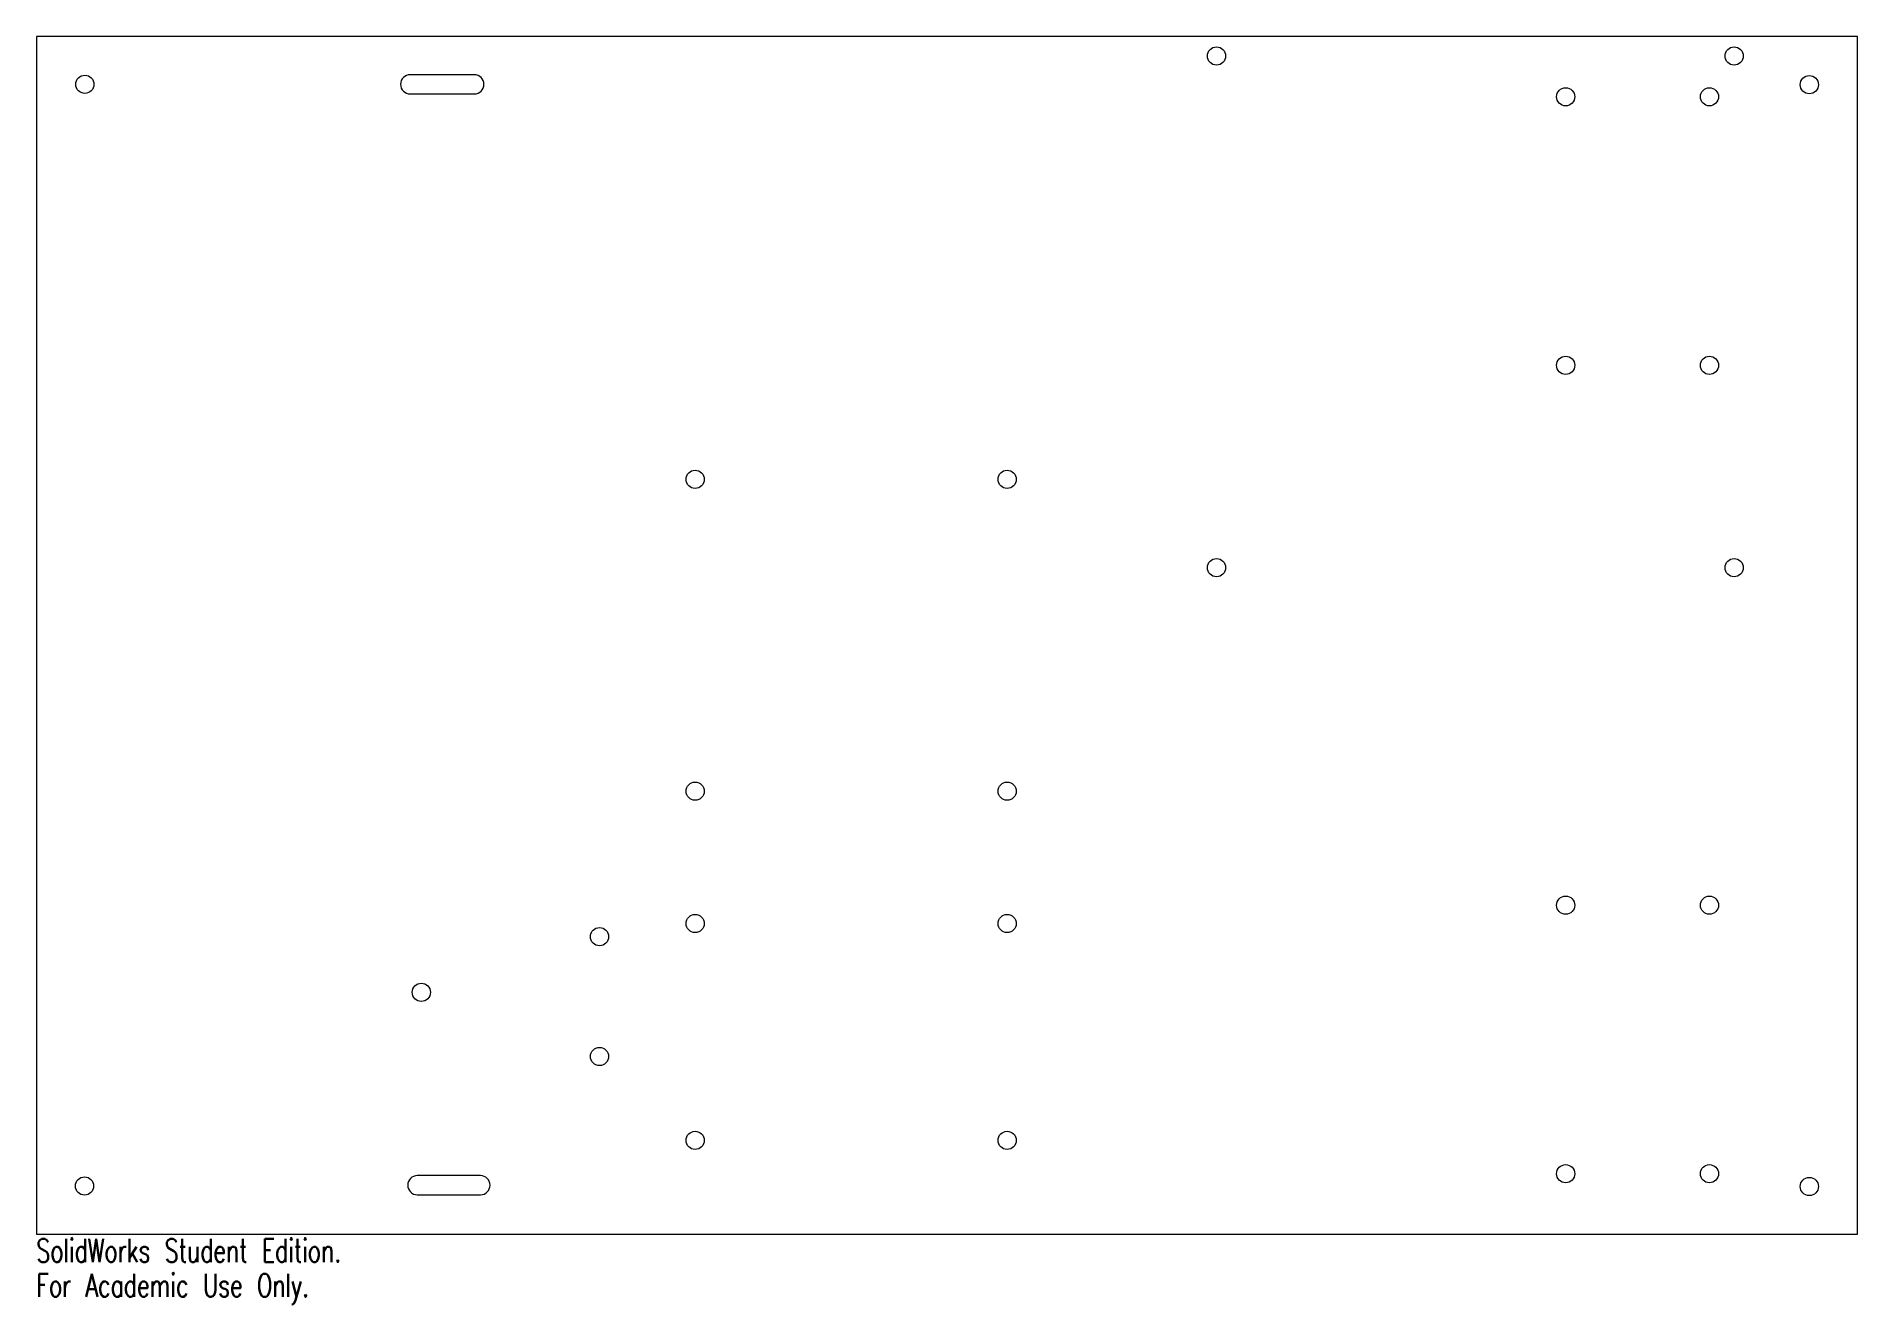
# Model space of a CAD drawing. Header units: millimetres. Extents: x -190 to 190, y -140 to 125.
import ezdxf

# ---------------------------------------------------------------- set-up
doc = ezdxf.new("R2010")
doc.units = ezdxf.units.MM
doc.styles.add('SLDTEXTSTYLE0', font='TXT', dxfattribs={"width": 0.7, "bigfont": 'bigfont'})

msp = doc.modelspace()

# ---------------------------------------------------------------- linework, layer by layer
at = {"color": 7, "linetype": 'Continuous', "lineweight": 15}
for p, q in [((-190, 125), (-190, -125)), ((190, 125), (-190, 125)), ((190, -125), (190, 125)), ((-98.62, 117), (-112.02, 117)), ((-112.02, 113), (-98.62, 113)), ((-97.35, -112.79), (-110.52, -112.79)), ((-110.52, -116.79), (-97.35, -116.79)), ((-190, -125), (190, -125))]:
    msp.add_line(p, q, dxfattribs=at)
for centre in [(56.24, 120.9), (164.24, 120.9), (-179.89, 115.01), (129.09, 112.4), (159.09, 112.4), (179.93, 114.92), (129.09, 56.35), (159.09, 56.35), (-52.55, 32.55), (12.55, 32.55), (56.24, 14.1), (164.24, 14.1), (-52.55, -32.55), (12.55, -32.55), (129.09, -56.35), (159.09, -56.35), (-52.55, -60.17), (12.55, -60.17), (-72.5, -62.92), (-109.68, -74.53), (-72.5, -87.92), (-52.55, -105.44), (12.55, -105.44), (-179.96, -114.95), (129.09, -112.4), (159.09, -112.4), (179.94, -115.06)]:
    msp.add_circle(centre, 1.9, dxfattribs=at)
for centre, start, end in [((-112.02, 115), 90, 270), ((-98.62, 115), 270, 90), ((-110.52, -114.79), 90, 270), ((-97.35, -114.79), 270, 90)]:
    msp.add_arc(centre, 2, start, end, dxfattribs=at)

# ---------------------------------------------------------------- texts
at = {"color": 7, "linetype": 'Continuous', "char_height": 4.8336, "attachment_point": 1, "style": 'SLDTEXTSTYLE0'}
for s, insert in [('SolidWorks Student Edition.', (-190, -126.02)), ('For Academic Use Only.', (-190, -133.27))]:
    msp.add_mtext(s, dxfattribs=dict(at, insert=insert))

doc.saveas('drawing.dxf')
